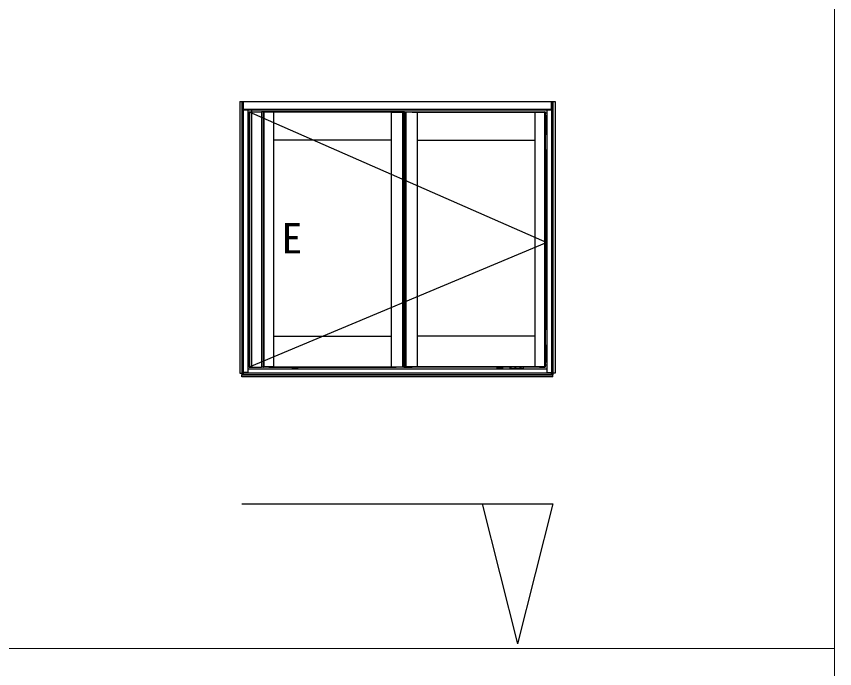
# Model space of a CAD drawing. Units: millimetres, scale not verified. Extents: x -10500 to 10500, y -15656 to 15563.
# Drawn here: x -122 to 3041, y 3556 to 6078 of the extents above; entities that cross this region are included whole.
import ezdxf
from ezdxf.enums import TextEntityAlignment as Align

# ---------------------------------------------------------------- set-up
doc = ezdxf.new("R2010")
doc.units = ezdxf.units.MM
doc.header["$LTSCALE"] = 80
doc.layers.add('0-1_TABLE1', color=7, linetype='Continuous', lineweight=18)
doc.layers.add('0-3_YKK_A1', color=4, linetype='Continuous')
doc.layers.add('0-4_YKK_D', color=6, linetype='Continuous')
doc.styles.add('ＭＳ ゴシック', font='')
doc.styles.get('ＭＳ ゴシック').set_extended_font_data('MS Gothic')

msp = doc.modelspace()

# ---------------------------------------------------------------- linework, layer by layer
at = {"layer": '0-1_TABLE1'}
for p, q in [((3040.95, 11394.5), (3040.95, 1034.5)), ((-8900, 3634.5), (3040.95, 3634.5))]:
    msp.add_line(p, q, dxfattribs=at)
at = {"layer": '0-3_YKK_A1'}
for p, q in [((740.95, 5749.5), (740.95, 4698.5)), ((740.95, 5749.5), (753.95, 5749.5)), ((749.75, 5749.5), (749.75, 4698.5)), ((753.95, 5749.5), (753.95, 4692.5)), ((754.45, 5749.5), (1946.45, 5749.5)), ((754.45, 5716.5), (754.45, 5749.5)), ((1946.45, 5716.5), (1946.45, 5749.5)), ((1946.95, 5749.5), (1946.95, 4692.5)), ((1946.95, 5749.5), (1959.95, 5749.5)), ((1951.15, 5749.5), (1951.15, 4698.5)), ((1959.95, 5749.5), (1959.95, 4698.5)), ((771.95, 5716.5), (753.95, 5716.5)), ((754.45, 5719.5), (1946.45, 5719.5)), ((754.45, 5717.5), (1946.45, 5717.5)), ((768.35, 5717.5), (768.35, 5716.5)), ((769.45, 5717.5), (769.45, 5716.5)), ((771.95, 5716.5), (771.95, 4701.5)), ((771.95, 5706), (778.05, 5706)), ((771.95, 5705.7), (772.45, 5705.7)), ((772.45, 5705.7), (772.45, 5693.5)), ((772.45, 5695), (778.05, 5695)), ((778.05, 5709.5), (778.05, 4721.5)), ((778.05, 5709.5), (786.05, 5709.5)), ((779.05, 5709.5), (779.05, 4721.5)), ((786.05, 5709.5), (825.55, 5709.5)), ((786.05, 5709.5), (786.05, 4721.5)), ((786.05, 5709.5), (786.05, 4721.5)), ((786.95, 5717.5), (786.95, 5709.5)), ((825.55, 5709.5), (825.55, 4721.5)), ((825.55, 5709.5), (825.55, 4721.5)), ((833.55, 5709.5), (825.55, 5709.5)), ((871.55, 5707.5), (832.05, 5707.5)), ((832.05, 5707.5), (832.05, 4723.5)), ((834.56, 5707.5), (834.56, 4723.5)), ((834.85, 5707.5), (834.85, 5709.5)), ((853.05, 5709.5), (853.05, 5707.5)), ((1345.25, 5709.5), (853.05, 5709.5)), ((1345.25, 5707.5), (853.05, 5707.5)), ((871.55, 5707.5), (871.55, 4723.5)), ((1326.75, 5707.5), (1326.75, 4723.5)), ((1326.75, 5707.5), (1370.25, 5707.5)), ((1345.25, 5709.5), (1345.25, 5707.5)), ((1345.25, 5707.5), (1345.25, 5709)), ((1345.25, 5707.5), (1376.25, 5707.5)), ((1375.75, 5709.5), (1345.75, 5709.49)), ((1370.25, 5707.5), (1370.25, 4723.5)), ((1370.25, 5707.5), (1378.25, 5707.5)), ((1370.25, 5707.5), (1370.25, 4723.5)), ((1375.25, 5707.5), (1375.25, 4723.5)), ((1383.25, 5707.5), (1375.25, 5707.5)), ((1376.25, 5707.5), (1376.25, 5709.01)), ((1376.25, 5707.5), (1376.25, 4723.5)), ((1377.25, 5707.5), (1377.25, 5709.01)), ((1408.25, 5707.5), (1377.25, 5707.5)), ((1377.25, 5707.5), (1377.25, 4723.5)), ((1377.75, 5709.5), (1407.75, 5709.49)), ((1378.25, 5707.5), (1378.25, 4723.5)), ((1383.25, 5707.5), (1383.25, 4723.5)), ((1426.75, 5707.5), (1383.25, 5707.5)), ((1383.25, 5707.5), (1383.25, 4723.5)), ((1408.25, 5709.5), (1408.25, 5707.5)), ((1408.25, 5709.5), (1900.45, 5709.5)), ((1408.25, 5707.5), (1408.25, 5709)), ((1408.25, 5707.5), (1900.45, 5707.5)), ((1426.75, 5707.5), (1426.75, 4723.5)), ((1881.95, 5707.5), (1881.95, 4723.5)), ((1921.45, 5707.5), (1881.95, 5707.5)), ((1900.45, 5709.5), (1900.45, 5707.5)), ((1918.65, 5707.5), (1918.65, 5709.5)), ((1918.95, 5707.5), (1918.95, 4723.5)), ((1921.45, 5707.5), (1921.45, 4723.5)), ((1921.45, 5706), (1928.95, 5706)), ((1921.45, 5695), (1928.45, 5695)), ((1928.45, 5705.7), (1928.45, 4701.5)), ((1928.95, 5705.7), (1928.45, 5705.7)), ((1928.95, 5716.5), (1928.95, 4701.5)), ((1928.95, 5716.5), (1946.95, 5716.5)), ((1931.45, 5716.5), (1931.45, 5717.5)), ((1932.55, 5716.5), (1932.55, 5717.5)), ((771.95, 5693.5), (778.05, 5693.5)), ((1921.45, 5692.5), (1928.45, 5692.5)), ((1921.45, 5688.5), (1928.45, 5688.5)), ((1921.45, 5685), (1928.45, 5685)), ((1921.45, 5684.7), (1921.45, 4742.5)), ((1921.45, 5684.7), (1923.95, 5684.7)), ((1922.45, 5663), (1921.45, 5663)), ((1923.95, 5684.7), (1923.95, 5622)), ((771.95, 5658.5), (778.05, 5658.5)), ((772.45, 5658.5), (772.45, 4791)), ((776.95, 5658.5), (776.95, 4791)), ((1326.75, 5599.5), (871.55, 5599.5)), ((1426.75, 5599.5), (1881.95, 5599.5)), ((1922.45, 5623), (1921.45, 5623)), ((1921.45, 5623), (1922.45, 5623)), ((1921.45, 5622), (1922.45, 5622)), ((1928.45, 5622), (1921.45, 5622)), ((1921.45, 5562), (1928.45, 5562)), ((1921.45, 5561), (1922.45, 5561)), ((1922.45, 5561), (1921.45, 5561)), ((1923.95, 5562), (1923.95, 4867.5)), ((1921.45, 5521), (1922.45, 5521)), ((1922.45, 5518.5), (1921.45, 5518.5)), ((1922.45, 4908.5), (1921.45, 4908.5)), ((871.55, 4841.5), (1326.75, 4841.5)), ((1881.95, 4841.5), (1426.75, 4841.5)), ((1922.45, 4868.5), (1921.45, 4868.5)), ((1921.45, 4868.5), (1922.45, 4868.5)), ((1921.45, 4867.5), (1922.45, 4867.5)), ((1928.45, 4867.5), (1921.45, 4867.5)), ((771.95, 4791), (778.05, 4791)), ((1921.45, 4807.5), (1928.45, 4807.5)), ((1921.45, 4806.5), (1922.45, 4806.5)), ((1922.45, 4806.5), (1921.45, 4806.5)), ((1923.95, 4807.5), (1923.95, 4742.5)), ((771.95, 4756), (778.05, 4756)), ((772.45, 4756), (772.45, 4701.5)), ((776.95, 4756), (776.95, 4742.5)), ((1921.45, 4766.5), (1922.45, 4766.5)), ((1922.45, 4764), (1921.45, 4764)), ((772.45, 4742.5), (778.05, 4742.5)), ((778.05, 4742.5), (772.45, 4742.5)), ((772.45, 4730.5), (778.05, 4730.5)), ((772.45, 4715.74), (1928.45, 4715.74)), ((778.05, 4721.5), (786.05, 4721.5)), ((786.05, 4721.5), (825.55, 4721.5)), ((833.55, 4721.5), (825.55, 4721.5)), ((871.55, 4723.5), (832.05, 4723.5)), ((834.85, 4723.5), (834.85, 4721.5)), ((853.05, 4723.5), (1345.25, 4723.5)), ((853.05, 4721.5), (853.05, 4723.5)), ((853.05, 4721.5), (1345.25, 4721.5)), ((944.45, 4719.61), (964.45, 4719.61)), ((944.46, 4721.1), (964.44, 4721.1)), ((964.45, 4720.8), (964.45, 4716.8)), ((1326.75, 4723.5), (1370.25, 4723.5)), ((1345.25, 4723.5), (1376.25, 4723.5)), ((1345.25, 4723.5), (1345.25, 4722)), ((1345.25, 4721.5), (1345.25, 4723.5)), ((1375.75, 4721.5), (1345.75, 4721.51)), ((1370.25, 4723.5), (1378.25, 4723.5)), ((1383.25, 4723.5), (1375.25, 4723.5)), ((1376.25, 4723.5), (1376.25, 4721.99)), ((1408.25, 4723.5), (1377.25, 4723.5)), ((1377.25, 4723.5), (1377.25, 4721.99)), ((1377.75, 4721.5), (1407.75, 4721.51)), ((1426.75, 4723.5), (1383.25, 4723.5)), ((1408.25, 4723.5), (1408.25, 4722)), ((1900.45, 4723.5), (1408.25, 4723.5)), ((1408.25, 4721.5), (1408.25, 4723.5)), ((1900.45, 4721.5), (1408.25, 4721.5)), ((1736.45, 4719.61), (1756.45, 4719.61)), ((1736.46, 4721.1), (1756.44, 4721.1)), ((1756.45, 4720.8), (1756.45, 4716.8)), ((1784.79, 4720.25), (1786.6, 4721.15)), ((1784.79, 4720.25), (1786.6, 4721.15)), ((1786.79, 4721.5), (1786.6, 4721.15)), ((1786.79, 4721.5), (1786.6, 4721.15)), ((1786.75, 4721.5), (1786.75, 4717.3)), ((1786.75, 4718.7), (1786.75, 4721.5)), ((1786.75, 4721.5), (1786.75, 4717.3)), ((1786.75, 4718.7), (1786.75, 4721.5)), ((1788.75, 4721.5), (1788.75, 4717.3)), ((1788.75, 4721.5), (1788.75, 4717.3)), ((1788.75, 4717.3), (1836.75, 4717.3)), ((1788.75, 4717.3), (1836.75, 4717.3)), ((1806.4, 4721.45), (1806.4, 4720.25)), ((1806.4, 4721.45), (1806.4, 4720.25)), ((1807.1, 4720.25), (1806.4, 4720.25)), ((1807.1, 4720.25), (1806.4, 4720.25)), ((1807.1, 4721.45), (1807.1, 4720.25)), ((1807.1, 4721.45), (1807.1, 4720.25)), ((1826.4, 4721.45), (1826.4, 4720.25)), ((1826.4, 4721.45), (1826.4, 4720.25)), ((1827.1, 4720.25), (1826.4, 4720.25)), ((1827.1, 4720.25), (1826.4, 4720.25)), ((1827.1, 4721.45), (1827.1, 4720.25)), ((1827.1, 4721.45), (1827.1, 4720.25)), ((1836.75, 4721.5), (1836.75, 4717.3)), ((1836.75, 4721.5), (1836.75, 4717.3)), ((1921.45, 4723.5), (1881.95, 4723.5)), ((1900.45, 4721.5), (1900.45, 4723.5)), ((1918.65, 4723.5), (1918.65, 4721.5)), ((1921.45, 4742.5), (1928.45, 4742.5)), ((1921.45, 4742.5), (1928.45, 4742.5)), ((1921.45, 4730.5), (1928.45, 4730.5)), ((740.95, 4698.5), (752.85, 4698.5)), ((748.95, 4698.5), (748.95, 4692.5)), ((748.95, 4692.5), (753.95, 4692.5)), ((1951.95, 4692.5), (748.95, 4692.5)), ((748.95, 4684.5), (748.95, 4692.5)), ((1951.95, 4684.5), (748.95, 4684.5)), ((752.85, 4692.5), (752.85, 4698.5)), ((772.45, 4701.5), (753.95, 4701.5)), ((754.45, 4692.5), (754.45, 4701.5)), ((754.45, 4700.54), (1946.45, 4700.54)), ((754.45, 4692.5), (1946.45, 4692.5)), ((1928.45, 4701.5), (1946.95, 4701.5)), ((1946.45, 4692.5), (1946.45, 4701.5)), ((1946.95, 4692.5), (1951.95, 4692.5)), ((1948.05, 4698.5), (1948.05, 4692.5)), ((1959.95, 4698.5), (1948.05, 4698.5)), ((1951.95, 4698.5), (1951.95, 4692.5)), ((1951.95, 4684.5), (1951.95, 4692.5))]:
    msp.add_line(p, q, dxfattribs=at)
for points in [[(754.45, 5749.5), (753.95, 5749.5), (753.95, 5716.5), (754.45, 5716.5)], [(1946.95, 5749.5), (1946.45, 5749.5), (1946.45, 5716.5), (1946.95, 5716.5)], [(753.95, 4692.5), (754.45, 4692.5), (754.45, 4701.5), (753.95, 4701.5)], [(1946.95, 4692.5), (1946.45, 4692.5), (1946.45, 4701.5), (1946.95, 4701.5)]]:
    msp.add_lwpolyline(points, close=True, dxfattribs=at)
for points in [[(778.05, 5709.5), (1928.45, 5203.6), (778.05, 4721.5)], [(853.05, 5707.5), (831.85, 5707.5), (831.85, 5709)], [(853.05, 5707.5), (853.05, 5709.5), (832.35, 5709.5)], [(1900.45, 5707.5), (1900.45, 5709.5), (1921.15, 5709.5)], [(1900.45, 5707.5), (1921.65, 5707.5), (1921.65, 5709)], [(1922.45, 5663), (1922.45, 5623), (1922.45, 5561), (1922.45, 5521)], [(1921.45, 5562), (1922.45, 5562), (1921.45, 5562)], [(1921.45, 5520.5), (1922.45, 5520.5), (1922.45, 5518.5)], [(1922.45, 4908.5), (1922.45, 4868.5), (1922.45, 4806.5), (1922.45, 4766.5)], [(1921.45, 4807.5), (1922.45, 4807.5), (1921.45, 4807.5)], [(1921.45, 4766), (1922.45, 4766), (1922.45, 4764)], [(853.05, 4723.5), (831.85, 4723.5), (831.85, 4722)], [(853.05, 4723.5), (853.05, 4721.5), (832.35, 4721.5)], [(964.45, 4716.8), (944.45, 4716.8), (944.45, 4720.8)], [(1756.45, 4716.8), (1736.45, 4716.8), (1736.45, 4720.8)], [(1788.75, 4721.5), (1788.75, 4717.3), (1786.75, 4717.3)], [(1788.75, 4721.5), (1788.75, 4717.3), (1786.75, 4717.3)], [(1900.45, 4723.5), (1921.65, 4723.5), (1921.65, 4722)], [(1900.45, 4723.5), (1900.45, 4721.5), (1921.15, 4721.5)]]:
    msp.add_lwpolyline(points, dxfattribs=at)
for centre, radius, start, end in [((832.35, 5709), 0.5, 90, 180), ((1345.75, 5708.99), 0.5, 90.0054, 180.0054), ((1375.75, 5709), 0.5, 0.00541, 90.0054), ((1377.75, 5709), 0.5, 89.9946, 179.99459), ((1407.75, 5708.99), 0.5, 359.9946, 89.9946), ((1921.15, 5709), 0.5, 0, 90), ((1921.45, 5664), 1, 270, 90), ((1921.45, 4909.5), 1, 270, 90), ((832.35, 4722), 0.5, 180, 270), ((949.45, 4720.8), 5, 171.92397, 180), ((959.45, 4720.8), 5, 0, 8.07603), ((1345.75, 4722.01), 0.5, 179.9946, 269.9946), ((1375.75, 4722), 0.5, 269.9946, 359.99459), ((1377.75, 4722), 0.5, 180.00541, 270.0054), ((1407.75, 4722.01), 0.5, 270.0054, 0.0054), ((1741.45, 4720.8), 5, 171.9522, 180), ((1751.45, 4720.8), 5, 0, 8.0478), ((1788.45, 4722.3), 4.2, 190.98052, 242.71904), ((1788.45, 4722.3), 4.2, 190.98052, 242.71904), ((1786.6, 4718.7), 0.154, 242.71904, 0), ((1786.6, 4718.7), 0.154, 242.71904, 0), ((1806.75, 4722.3), 3.75, 192.31783, 347.68217), ((1806.75, 4722.3), 3.75, 192.31783, 347.68217), ((1805.9, 4721.45), 0.5, 0, 5.7387), ((1805.9, 4721.45), 0.5, 0, 5.7387), ((1807.6, 4721.45), 0.5, 174.2613, 180), ((1807.6, 4721.45), 0.5, 174.2613, 180), ((1826.75, 4722.3), 3.75, 192.31783, 347.68217), ((1826.75, 4722.3), 3.75, 192.31783, 347.68217), ((1825.9, 4721.45), 0.5, 0, 5.7387), ((1825.9, 4721.45), 0.5, 0, 5.7387), ((1827.6, 4721.45), 0.5, 174.2613, 180), ((1827.6, 4721.45), 0.5, 174.2613, 180), ((1921.15, 4722), 0.5, 270, 0)]:
    msp.add_arc(centre, radius, start, end, dxfattribs=at)
at = {"layer": '0-4_YKK_D'}
for p, q in [((748.45, 4698.5), (748.45, 4697.62)), ((1952.45, 4698.5), (1952.45, 4697.62)), ((748.95, 4194.17), (1951.95, 4194.17)), ((1678.71, 4194.17), (1815.33, 3652.67)), ((1951.95, 4194.17), (1815.33, 3652.67))]:
    msp.add_line(p, q, dxfattribs=at)

# ---------------------------------------------------------------- texts
at = {"layer": '0-3_YKK_A1', "style": 'ＭＳ ゴシック'}
msp.add_text('E', height=117.3, dxfattribs=at).set_placement((902.52, 5126.42), align=Align.BOTTOM_LEFT)

doc.saveas('drawing.dxf')
